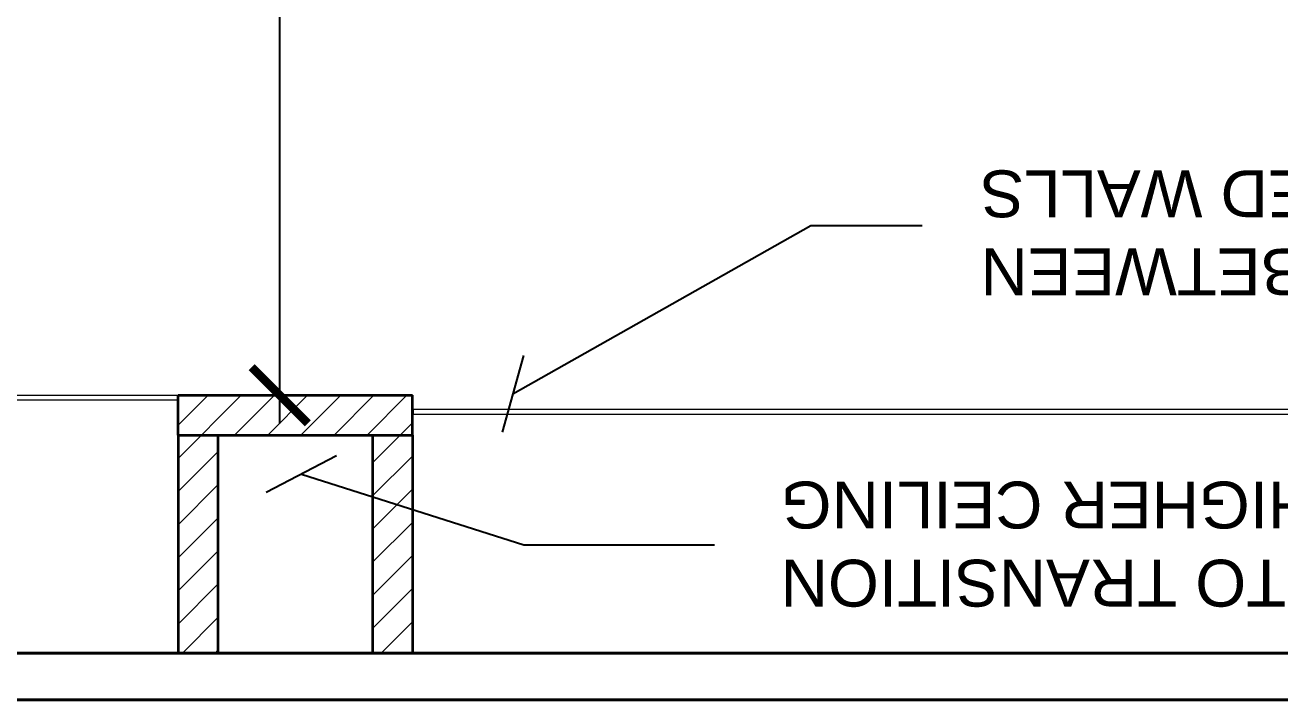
# Model space of a CAD drawing. Extents: x 65572 to 67208, y 30718 to 33598.
# Drawn here: x 66254.3 to 66388.2, y 30738.6 to 30810.6 of the extents above; entities that cross this region are included whole.
import ezdxf

# ---------------------------------------------------------------- set-up
doc = ezdxf.new("R2010")
doc.units = 0
doc.header["$LTSCALE"] = 0.5
doc.header["$MEASUREMENT"] = 0
doc.layers.get('0').update_dxf_attribs({"linetype": 'CONTINUOUS'})
doc.layers.get('DEFPOINTS').update_dxf_attribs({"linetype": 'CONTINUOUS', "lineweight": 5})
for name, color, linetype, lineweight in [('Annotations', 40, 'CONTINUOUS', 5), ('Framing', 142, 'CONTINUOUS', 13), ('Hatches', 8, 'CONTINUOUS', 5), ('Structure', 7, 'CONTINUOUS', 40), ('Walls', 7, 'CONTINUOUS', 35)]:
    doc.layers.add(name, color=color, linetype=linetype, lineweight=lineweight)
doc.styles.get("Standard").update_dxf_attribs({"font": 'arial.ttf'})
doc.dimstyles.new('ARCH', dxfattribs={"dimscale": 96, "dimtxt": 0.0625, "dimasz": 0.0625, "dimexe": 0.04, "dimexo": 0.09375, "dimgap": 0.03125, "dimtad": 1, "dimdec": 0, "dimrnd": 0.0625, "dimzin": 3, "dimdsep": 46, "dimlunit": 4, "dimtxsty": 'Standard', "dimblk1": 'ARCHTICK', "dimblk2": 'ARCHTICK', "dimsah": 1, "dimcen": 0, "dimdle": 0.03125, "dimclrd": 256, "dimclre": 256, "dimclrt": 256, "dimazin": 0, "dimtfac": 1, "dimtdec": 0, "dimtmove": 2, "dimatfit": 3, "dimldrblk": 'OBLIQUE', "dimfxl": 0.3, "dimfxlon": 1, "dimfrac": 2, "dimarcsym": 0})

# ---------------------------------------------------------------- blocks, each defined once
blk = doc.blocks.new('_ArchTick')
at = {"const_width": 0.15}
blk.add_lwpolyline([(-0.5, -0.5), (0.5, 0.5)], dxfattribs=at)
blk = doc.blocks.new('*D31')
at = {"layer": 'Annotations', "lineweight": -2}
for p, q in [((66281.47142660552, 30768.06477251971), (66281.47142660552, 30880.0465017246)), ((66279.62250369423, 30877.0465017246), (66285.31142660552, 30877.0465017246)), ((66279.62250369423, 30771.06477251971), (66285.31142660552, 30771.06477251971))]:
    blk.add_line(p, q, dxfattribs=at)
at = {"layer": 'DEFPOINTS', "color": 0}
for p in [(66270.62250369423, 30877.0465017246), (66281.47142660552, 30877.0465017246), (66270.62250369423, 30771.06477251971)]:
    blk.add_point(p, dxfattribs=at)
at = {"layer": 'Annotations', "lineweight": -2, "xscale": 6, "yscale": 6, "zscale": 6}
for p, rotation in [((66281.47142660552, 30877.0465017246), 90), ((66281.47142660552, 30771.06477251971), 270)]:
    blk.add_blockref('_ArchTick', p, dxfattribs=dict(at, rotation=rotation))
at = {"layer": 'Annotations', "insert": (66287.53442660552, 30824.05563712215), "char_height": 6, "attachment_point": 5, "rotation": 270}
blk.add_mtext('8\'-10"', dxfattribs=at)
blk = doc.blocks.new('_Oblique')
at = {"lineweight": -2}
blk.add_line((-0.5, -0.5), (0.5, 0.5), dxfattribs=at)
blk = doc.blocks.new('*D32')
at = {"layer": 'Annotations', "lineweight": -2}
for p, q in [((66495.2688477457, 30766.56477251971), (66495.2688477457, 30880.0465017246)), ((66466.4688477457, 30877.0465017246), (66499.1088477457, 30877.0465017246)), ((66466.4688477457, 30769.56477251971), (66499.1088477457, 30769.56477251971))]:
    blk.add_line(p, q, dxfattribs=at)
at = {"layer": 'DEFPOINTS', "color": 0}
for p in [(66295.6225036943, 30877.0465017246), (66495.2688477457, 30877.0465017246), (66295.6225036943, 30769.56477251971)]:
    blk.add_point(p, dxfattribs=at)
at = {"layer": 'Annotations', "lineweight": -2, "xscale": 6, "yscale": 6, "zscale": 6}
for p, rotation in [((66495.2688477457, 30877.0465017246), 90), ((66495.2688477457, 30769.56477251971), 270)]:
    blk.add_blockref('_ArchTick', p, dxfattribs=dict(at, rotation=rotation))
at = {"layer": 'Annotations', "insert": (66501.33184774569, 30823.30563712215), "char_height": 6, "attachment_point": 5, "rotation": 270}
blk.add_mtext('9\'-0"', dxfattribs=at)

msp = doc.modelspace()

# ---------------------------------------------------------------- hatches: boundary and pattern name
at = {"layer": 'Hatches'}
h = msp.add_hatch(dxfattribs=at)
h.set_pattern_fill('ANSI31', color=256, scale=20, style=0)
h.set_pattern_definition([(225, (66511.1225037028, 30877.5465017246), (1.767766952966368, -1.767766952966369), [])])
h.paths.add_polyline_path([(66291.37250369429, 30743.56477251963), (66295.6225036943, 30743.56477251963), (66295.6225036943, 30766.8147725197), (66291.37250369429, 30766.8147725197)])
h.paths.add_polyline_path([(66270.62250369423, 30766.8147725197), (66295.6225036943, 30766.8147725197), (66295.6225036943, 30771.06477251971), (66270.62250369423, 30771.06477251971)])
h.paths.add_polyline_path([(66270.62250369423, 30743.56477251963), (66274.87250369425, 30743.56477251963), (66274.87250369425, 30766.8147725197), (66270.62250369423, 30766.8147725197)])

# ---------------------------------------------------------------- linework, layer by layer
at = {"layer": 'Framing'}
for p, q in [((66063.62250369362, 30771.06477251971), (66270.62250369423, 30771.06477251971)), ((66063.62250369362, 30770.56477251971), (66270.62250369423, 30770.56477251971)), ((66295.6225036943, 30769.56477251971), (66520.62250370283, 30769.56477251971)), ((66295.6225036943, 30769.0647725197), (66511.1225037028, 30769.0647725197))]:
    msp.add_line(p, q, dxfattribs=at)
at = {"layer": 'Structure'}
for p, q in [((65916.1225036932, 30743.56477251963), (66511.1225037028, 30743.56477251963)), ((65916.1225036932, 30738.56477251963), (66511.1225037028, 30738.56477251963))]:
    msp.add_line(p, q, dxfattribs=at)
at = {"layer": 'Walls'}
for p, q in [((66270.62250369423, 30770.56477251971), (66270.62250369423, 30771.06477251971)), ((66270.62250369423, 30766.8147725197), (66270.62250369423, 30771.06477251971)), ((66270.62250369423, 30771.06477251971), (66295.6225036943, 30771.06477251971)), ((66295.6225036943, 30766.8147725197), (66295.6225036943, 30771.06477251971)), ((66295.6225036943, 30769.56477251971), (66295.6225036943, 30769.0647725197)), ((66270.62250369423, 30766.8147725197), (66274.87250369425, 30766.8147725197)), ((66270.62250369423, 30766.8147725197), (66270.62250369423, 30743.56477251963)), ((66270.62250369423, 30766.8147725197), (66295.6225036943, 30766.8147725197)), ((66274.87250369425, 30766.8147725197), (66274.87250369425, 30743.56477251963)), ((66291.37250369429, 30766.8147725197), (66295.6225036943, 30766.8147725197)), ((66291.37250369429, 30766.8147725197), (66291.37250369429, 30743.56477251963)), ((66295.6225036943, 30766.8147725197), (66295.6225036943, 30743.56477251963)), ((66270.62250369423, 30743.56477251963), (66274.87250369425, 30743.56477251963)), ((66291.37250369429, 30743.56477251963), (66295.6225036943, 30743.56477251963))]:
    msp.add_line(p, q, dxfattribs=at)

# ---------------------------------------------------------------- texts
at = {"layer": 'Annotations', "char_height": 5, "attachment_point": 3}
for s, insert, width, rotation in [('EXISTING CEILING: PATCH IT BETWEEN REMOVED WALLS ', (66356.23486217485, 30781.72225762945), 164.4049067114902, 180.00000000000003), ('ADD A BULKHEAD TO TRANSITION \\PTO THE HIGHER CEILING ', (66334.90712093704, 30748.52192001247), 160.7466496822817, 180)]:
    msp.add_mtext(s, dxfattribs=dict(at, insert=insert, width=width, rotation=rotation))

# ---------------------------------------------------------------- dimensions: what is measured, and where the dimension line sits
at = {"layer": 'Annotations'}
for base, p1, p2, picture, middle in [((66281.47142660552, 30877.0465017246), (66270.62250369423, 30771.06477251971), (66270.62250369423, 30877.0465017246), '*D31', (66287.53442660552, 30824.05563712215)), ((66495.2688477457, 30877.0465017246), (66295.6225036943, 30769.56477251971), (66295.6225036943, 30877.0465017246), '*D32', (66501.33184774569, 30823.30563712215))]:
    dim = msp.add_linear_dim(base=base, p1=p1, p2=p2, angle=270, dimstyle='ARCH', dxfattribs=at)
    dim.commit()
    dim.dimension.update_dxf_attribs({"geometry": picture, "text_midpoint": middle})

# ---------------------------------------------------------------- leaders
at = {"layer": 'Annotations', "linetype": 'ByBlock'}
msp.add_leader([(66306.32677962747, 30771.22121546282), (66338.12761623792, 30789.18998086466), (66350.02061204346, 30789.18998086466)], dimstyle='ARCH', override={"dimtad": 0}, dxfattribs=at)
msp.add_leader([(66283.76864196618, 30762.64514562555), (66307.51326663532, 30755.11636219387), (66327.865802066, 30755.11636219387)], dimstyle='ARCH', dxfattribs=at)

doc.saveas('drawing.dxf')
